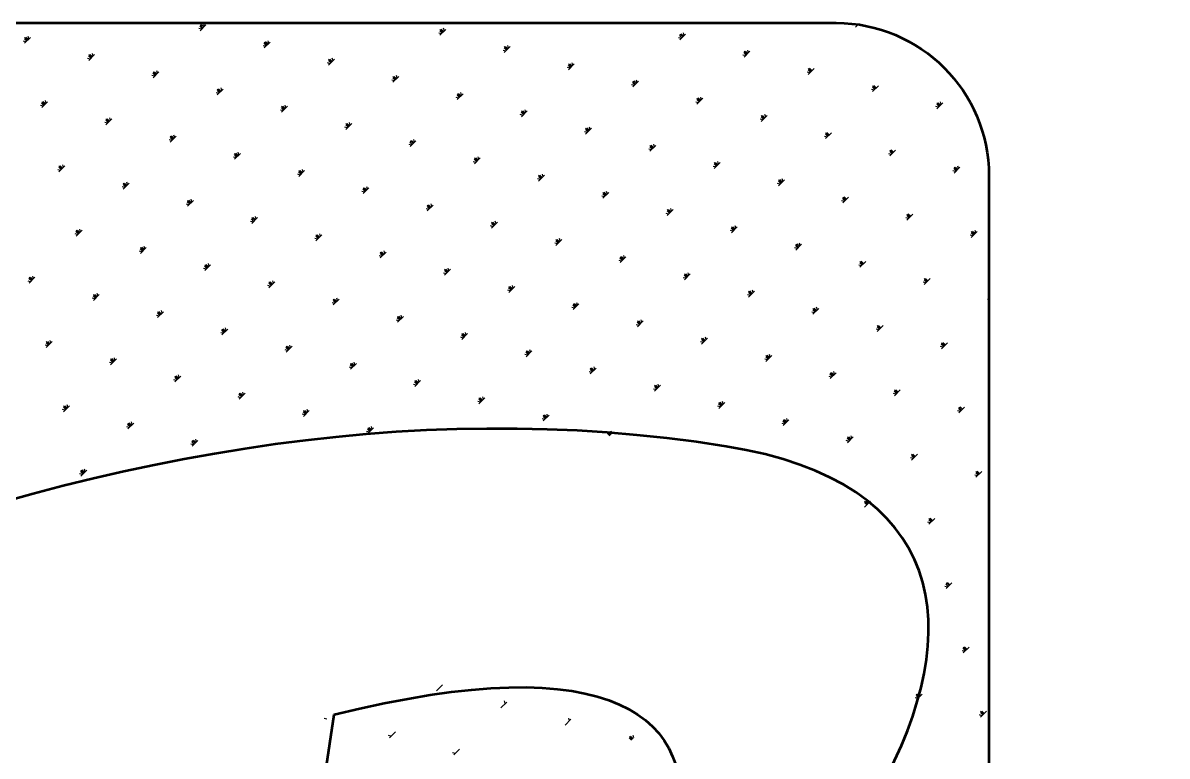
# Model space of a CAD drawing. Extents: x 54907 to 703237, y -798661 to -546661.
# Drawn here: x 483617 to 485242, y -675857 to -674815 of the extents above; entities that cross this region are included whole.
import ezdxf

# ---------------------------------------------------------------- set-up
doc = ezdxf.new("R2010")
doc.units = 0
doc.header["$LTSCALE"] = 1000
doc.header["$MEASUREMENT"] = 0
doc.layers.add('PUB_TITLE', color=4, linetype='Continuous')

msp = doc.modelspace()

# ---------------------------------------------------------------- linework, layer by layer
at = {"layer": 'PUB_TITLE', "color": 4}
for p, q in [((483870.5, -674824.5), (483866.9, -674823.5)), ((483871.6, -674823.4), (483868.3, -674820.1)), ((483872.6, -674822.4), (483868.5, -674818.2)), ((483868.5, -674826.6), (483876.8, -674818.2)), ((483873.7, -674821.3), (483870.3, -674818)), ((483874.7, -674820.3), (483873.7, -674816.6)), ((484212.3, -674830), (484208.9, -674826.6)), ((484213.3, -674828.9), (484209.1, -674824.8)), ((484209.1, -674833.1), (484217.5, -674824.8)), ((484214.3, -674827.9), (484211, -674824.6)), ((484215.4, -674826.9), (484214.4, -674823.2)), ((484799.2, -674821.8), (484803.2, -674817.7)), ((484802.3, -674818.6), (484801.1, -674817.4)), ((483621.2, -674842.4), (483617.5, -674841.4)), ((483622.2, -674841.3), (483618.9, -674838)), ((483623.3, -674840.3), (483619.1, -674836.1)), ((483619.1, -674844.5), (483627.4, -674836.1)), ((483624.3, -674839.2), (483621, -674835.9)), ((483625.3, -674838.2), (483624.4, -674834.6)), ((483962.9, -674847.9), (483959.5, -674844.5)), ((483963.9, -674846.8), (483959.7, -674842.7)), ((483959.7, -674851), (483968.1, -674842.7)), ((483965, -674845.8), (483961.6, -674842.5)), ((483966, -674844.8), (483965, -674841.1)), ((484211.2, -674831), (484207.6, -674830)), ((484551.9, -674837.6), (484548.2, -674836.6)), ((484552.9, -674836.5), (484549.6, -674833.2)), ((484554, -674835.5), (484549.8, -674831.3)), ((484549.8, -674839.7), (484558.1, -674831.3)), ((484555, -674834.4), (484551.7, -674831.1)), ((484556, -674833.4), (484555.1, -674829.8)), ((483714.5, -674864.7), (483710.4, -674860.6)), ((483710.4, -674868.9), (483718.7, -674860.6)), ((483715.6, -674863.7), (483712.2, -674860.4)), ((483716.6, -674862.7), (483715.6, -674859)), ((483961.8, -674848.9), (483958.2, -674848)), ((484302.5, -674855.5), (484298.8, -674854.5)), ((484303.5, -674854.4), (484300.2, -674851.1)), ((484304.6, -674853.4), (484300.4, -674849.2)), ((484300.4, -674857.6), (484308.8, -674849.2)), ((484305.6, -674852.4), (484302.3, -674849)), ((484306.7, -674851.3), (484305.7, -674847.7)), ((484643.2, -674862), (484639.5, -674861.1)), ((484644.2, -674861), (484640.9, -674857.7)), ((484645.2, -674860), (484641.1, -674855.8)), ((484641.1, -674864.1), (484649.4, -674855.8)), ((484646.3, -674858.9), (484642.9, -674855.6)), ((484647.3, -674857.9), (484646.3, -674854.2)), ((483712.4, -674866.8), (483708.8, -674865.9)), ((483713.5, -674865.8), (483710.1, -674862.5)), ((484053.1, -674873.4), (484049.5, -674872.4)), ((484054.2, -674872.3), (484050.8, -674869)), ((484055.2, -674871.3), (484051, -674867.1)), ((484051, -674875.5), (484059.4, -674867.1)), ((484056.2, -674870.3), (484052.9, -674866.9)), ((484057.3, -674869.2), (484056.3, -674865.6)), ((484394.8, -674878.9), (484391.5, -674875.6)), ((484395.9, -674877.9), (484391.7, -674873.7)), ((484391.7, -674882), (484400, -674873.7)), ((484396.9, -674876.8), (484393.6, -674873.5)), ((484397.9, -674875.8), (484397, -674872.1)), ((483803.7, -674891.3), (483800.1, -674890.3)), ((483804.8, -674890.3), (483801.4, -674886.9)), ((483805.8, -674889.2), (483801.6, -674885)), ((483801.6, -674893.4), (483810, -674885)), ((483806.9, -674888.2), (483803.5, -674884.8)), ((483807.9, -674887.1), (483806.9, -674883.5)), ((484145.4, -674896.8), (484142.1, -674893.5)), ((484146.5, -674895.8), (484142.3, -674891.6)), ((484142.3, -674899.9), (484150.7, -674891.6)), ((484147.5, -674894.7), (484144.2, -674891.4)), ((484148.6, -674893.7), (484147.6, -674890)), ((484393.8, -674879.9), (484390.1, -674879)), ((484734.4, -674886.5), (484730.8, -674885.5)), ((484735.5, -674885.5), (484732.1, -674882.1)), ((484736.5, -674884.4), (484732.3, -674880.2)), ((484732.3, -674888.6), (484740.7, -674880.2)), ((484737.6, -674883.4), (484734.2, -674880)), ((483897.1, -674913.7), (483892.9, -674909.5)), ((483892.9, -674917.8), (483901.3, -674909.5)), ((483898.1, -674912.6), (483894.8, -674909.3)), ((483899.2, -674911.6), (483898.2, -674907.9)), ((484144.4, -674897.8), (484140.7, -674896.9)), ((484485, -674904.4), (484481.4, -674903.4)), ((484486.1, -674903.4), (484482.8, -674900)), ((484487.1, -674902.3), (484483, -674898.1)), ((484483, -674906.5), (484491.3, -674898.1)), ((484488.2, -674901.3), (484484.8, -674897.9)), ((484489.2, -674900.2), (484488.2, -674896.6)), ((484825.7, -674911), (484822.1, -674910)), ((484826.8, -674909.9), (484823.4, -674906.6)), ((484827.8, -674908.9), (484823.6, -674904.7)), ((484823.6, -674913), (484832, -674904.7)), ((484828.8, -674907.8), (484825.5, -674904.5)), ((483649.8, -674929.5), (483648.8, -674925.8)), ((483895, -674915.8), (483891.4, -674914.8)), ((483896, -674914.7), (483892.7, -674911.4)), ((484235.7, -674922.3), (484232, -674921.3)), ((484236.7, -674921.3), (484233.4, -674917.9)), ((484237.8, -674920.2), (484233.6, -674916)), ((484233.6, -674924.4), (484241.9, -674916)), ((484238.8, -674919.2), (484235.5, -674915.8)), ((484239.8, -674918.1), (484238.9, -674914.5)), ((484577.4, -674927.8), (484574, -674924.5)), ((484578.4, -674926.8), (484574.2, -674922.6)), ((484574.2, -674930.9), (484582.6, -674922.6)), ((484579.5, -674925.7), (484576.1, -674922.4)), ((484580.5, -674924.7), (484579.5, -674921)), ((483645.6, -674933.7), (483642, -674932.7)), ((483646.7, -674932.6), (483643.3, -674929.3)), ((483647.7, -674931.6), (483643.5, -674927.4)), ((483643.5, -674935.7), (483651.9, -674927.4)), ((483648.8, -674930.5), (483645.4, -674927.2)), ((483986.3, -674940.2), (483982.6, -674939.2)), ((483987.3, -674939.2), (483984, -674935.8)), ((483988.4, -674938.1), (483984.2, -674933.9)), ((483984.2, -674942.3), (483992.6, -674933.9)), ((483989.4, -674937.1), (483986.1, -674933.7)), ((483990.5, -674936), (483989.5, -674932.4)), ((484328, -674945.7), (484324.7, -674942.4)), ((484329, -674944.7), (484324.9, -674940.5)), ((484324.9, -674948.9), (484333.2, -674940.5)), ((484330.1, -674943.6), (484326.7, -674940.3)), ((484331.1, -674942.6), (484330.1, -674938.9)), ((484576.3, -674928.9), (484572.7, -674927.9)), ((484917, -674935.4), (484913.3, -674934.4)), ((484918, -674934.4), (484914.7, -674931)), ((484919.1, -674933.3), (484914.9, -674929.2)), ((484914.9, -674937.5), (484923.3, -674929.2)), ((484920.1, -674932.3), (484916.8, -674928.9)), ((484921.2, -674931.2), (484920.2, -674927.6)), ((483736.9, -674958.1), (483733.3, -674957.1)), ((483737.9, -674957.1), (483734.6, -674953.7)), ((483739, -674956), (483734.8, -674951.9)), ((483734.8, -674960.2), (483743.2, -674951.9)), ((483740, -674955), (483736.7, -674951.6)), ((483741.1, -674953.9), (483740.1, -674950.3)), ((484079.7, -674962.6), (484075.5, -674958.4)), ((484075.5, -674966.8), (484083.8, -674958.4)), ((484080.7, -674961.5), (484077.4, -674958.2)), ((484081.7, -674960.5), (484080.8, -674956.8)), ((484326.9, -674946.8), (484323.3, -674945.8)), ((484667.6, -674953.3), (484664, -674952.3)), ((484668.7, -674952.3), (484665.3, -674948.9)), ((484669.7, -674951.2), (484665.5, -674947.1)), ((484665.5, -674955.4), (484673.9, -674947.1)), ((484670.7, -674950.2), (484667.4, -674946.8)), ((484671.8, -674949.1), (484670.8, -674945.5)), ((483832.4, -674978.4), (483831.4, -674974.7)), ((484077.6, -674964.7), (484073.9, -674963.7)), ((484078.6, -674963.6), (484075.3, -674960.3)), ((484418.2, -674971.2), (484414.6, -674970.2)), ((484419.3, -674970.2), (484415.9, -674966.8)), ((484420.3, -674969.1), (484416.1, -674965)), ((484416.1, -674973.3), (484424.5, -674965)), ((484421.4, -674968.1), (484418, -674964.8)), ((484422.4, -674967), (484421.4, -674963.4)), ((484759.9, -674976.7), (484756.6, -674973.4)), ((484761, -674975.7), (484756.8, -674971.5)), ((484756.8, -674979.9), (484765.2, -674971.5)), ((484762, -674974.6), (484758.7, -674971.3)), ((483828.2, -674982.6), (483824.5, -674981.6)), ((483829.2, -674981.5), (483825.9, -674978.2)), ((483830.3, -674980.5), (483826.1, -674976.3)), ((483826.1, -674984.7), (483834.4, -674976.3)), ((483831.3, -674979.4), (483828, -674976.1)), ((484168.8, -674989.1), (484165.2, -674988.2)), ((484169.9, -674988.1), (484166.5, -674984.7)), ((484170.9, -674987), (484166.8, -674982.9)), ((484166.8, -674991.2), (484175.1, -674982.9)), ((484172, -674986), (484168.6, -674982.7)), ((484173, -674985), (484172, -674981.3)), ((484510.6, -674994.6), (484507.2, -674991.3)), ((484511.6, -674993.6), (484507.4, -674989.4)), ((484507.4, -674997.8), (484515.8, -674989.4)), ((484512.6, -674992.6), (484509.3, -674989.2)), ((484513.7, -674991.5), (484512.7, -674987.9)), ((484758.9, -674977.8), (484755.2, -674976.8)), ((483919.5, -675007), (483915.8, -675006.1)), ((483920.5, -675006), (483917.2, -675002.6)), ((483921.6, -675004.9), (483917.4, -675000.8)), ((483917.4, -675009.1), (483925.7, -675000.8)), ((483922.6, -675003.9), (483919.3, -675000.6)), ((483923.6, -675002.9), (483922.7, -674999.2)), ((484262.2, -675011.5), (484258, -675007.3)), ((484258, -675015.7), (484266.4, -675007.3)), ((484263.3, -675010.5), (484259.9, -675007.1)), ((484264.3, -675009.4), (484263.3, -675005.8)), ((484509.5, -674995.7), (484505.9, -674994.7)), ((484850.2, -675002.2), (484846.5, -675001.3)), ((484851.2, -675001.2), (484847.9, -674997.9)), ((484852.3, -675000.1), (484848.1, -674996)), ((484848.1, -675004.3), (484856.4, -674996)), ((484853.3, -674999.1), (484850, -674995.8)), ((483670.1, -675024.9), (483666.4, -675024)), ((483671.1, -675023.9), (483667.8, -675020.6)), ((483672.2, -675022.9), (483668, -675018.7)), ((483668, -675027), (483676.3, -675018.7)), ((483673.2, -675021.8), (483669.9, -675018.5)), ((483674.3, -675020.8), (483673.3, -675017.1)), ((484014.9, -675027.3), (484013.9, -675023.7)), ((484260.1, -675013.6), (484256.5, -675012.6)), ((484261.2, -675012.5), (484257.8, -675009.2)), ((484600.8, -675020.1), (484597.1, -675019.2)), ((484601.8, -675019.1), (484598.5, -675015.8)), ((484602.9, -675018.1), (484598.7, -675013.9)), ((484598.7, -675022.2), (484607.1, -675013.9)), ((484603.9, -675017), (484600.6, -675013.7)), ((484605, -675016), (484604, -675012.3)), ((484942.5, -675025.7), (484939.2, -675022.3)), ((484943.5, -675024.6), (484939.4, -675020.4)), ((484939.4, -675028.8), (484947.7, -675020.4)), ((484944.6, -675023.6), (484941.2, -675020.2)), ((484945.6, -675022.5), (484944.6, -675018.9)), ((484010.7, -675031.5), (484007.1, -675030.5)), ((484011.8, -675030.4), (484008.4, -675027.1)), ((484012.8, -675029.4), (484008.7, -675025.2)), ((484008.7, -675033.6), (484017, -675025.2)), ((484013.9, -675028.4), (484010.5, -675025)), ((484351.4, -675038), (484347.8, -675037.1)), ((484352.4, -675037), (484349.1, -675033.7)), ((484353.5, -675036), (484349.3, -675031.8)), ((484349.3, -675040.1), (484357.7, -675031.8)), ((484354.5, -675034.9), (484351.2, -675031.6)), ((484355.6, -675033.9), (484354.6, -675030.2)), ((484693.1, -675043.6), (484689.8, -675040.2)), ((484694.2, -675042.5), (484690, -675038.3)), ((484690, -675046.7), (484698.3, -675038.3)), ((484695.2, -675041.5), (484691.9, -675038.1)), ((484696.2, -675040.4), (484695.3, -675036.8)), ((484941.4, -675026.7), (484937.8, -675025.7)), ((483761.4, -675049.4), (483757.7, -675048.4)), ((483762.4, -675048.4), (483759.1, -675045)), ((483763.5, -675047.3), (483759.3, -675043.1)), ((483759.3, -675051.5), (483767.6, -675043.1)), ((483764.5, -675046.3), (483761.2, -675042.9)), ((483765.5, -675045.2), (483764.6, -675041.6)), ((484102, -675056), (484098.4, -675055)), ((484103.1, -675054.9), (484099.7, -675051.6)), ((484104.1, -675053.9), (484099.9, -675049.7)), ((484099.9, -675058), (484108.3, -675049.7)), ((484105.2, -675052.8), (484101.8, -675049.5)), ((484106.2, -675051.8), (484105.2, -675048.1)), ((484444.8, -675060.4), (484440.6, -675056.2)), ((484440.6, -675064.6), (484449, -675056.2)), ((484445.8, -675059.4), (484442.5, -675056)), ((484446.9, -675058.3), (484445.9, -675054.7)), ((484692.1, -675044.6), (484688.4, -675043.6)), ((483853.7, -675072.8), (483850.3, -675069.5)), ((483854.7, -675071.8), (483850.6, -675067.6)), ((483850.6, -675075.9), (483858.9, -675067.6)), ((483855.8, -675070.7), (483852.4, -675067.4)), ((483856.8, -675069.7), (483855.8, -675066)), ((484197.5, -675076.2), (484196.5, -675072.6)), ((484442.7, -675062.5), (484439, -675061.5)), ((484443.7, -675061.5), (484440.4, -675058.1)), ((484783.3, -675069.1), (484779.7, -675068.1)), ((484784.4, -675068), (484781.1, -675064.7)), ((484785.4, -675067), (484781.3, -675062.8)), ((484781.3, -675071.1), (484789.6, -675062.8)), ((484786.5, -675065.9), (484783.1, -675062.6)), ((483852.6, -675073.9), (483849, -675072.9)), ((484193.3, -675080.4), (484189.7, -675079.4)), ((484194.3, -675079.4), (484191, -675076)), ((484195.4, -675078.3), (484191.2, -675074.1)), ((484191.2, -675082.5), (484199.6, -675074.1)), ((484196.4, -675077.3), (484193.1, -675073.9)), ((484534, -675087), (484530.3, -675086)), ((484535, -675085.9), (484531.7, -675082.6)), ((484536.1, -675084.9), (484531.9, -675080.7)), ((484531.9, -675089.1), (484540.2, -675080.7)), ((484537.1, -675083.8), (484533.8, -675080.5)), ((484538.1, -675082.8), (484537.2, -675079.1)), ((484876.7, -675091.4), (484872.5, -675087.3)), ((484872.5, -675095.6), (484880.9, -675087.3)), ((484877.8, -675090.4), (484874.4, -675087)), ((483943.9, -675098.3), (483940.3, -675097.3)), ((483945, -675097.3), (483941.6, -675093.9)), ((483946, -675096.2), (483941.8, -675092)), ((483941.8, -675100.4), (483950.2, -675092)), ((483947.1, -675095.2), (483943.7, -675091.8)), ((483948.1, -675094.1), (483947.1, -675090.5)), ((484284.6, -675104.9), (484280.9, -675103.9)), ((484285.6, -675103.8), (484282.3, -675100.5)), ((484286.7, -675102.8), (484282.5, -675098.6)), ((484282.5, -675107), (484290.8, -675098.6)), ((484287.7, -675101.7), (484284.4, -675098.4)), ((484288.8, -675100.7), (484287.8, -675097)), ((484627.3, -675109.3), (484623.2, -675105.2)), ((484623.2, -675113.5), (484631.5, -675105.2)), ((484628.4, -675108.3), (484625, -675104.9)), ((484629.4, -675107.2), (484628.4, -675103.6)), ((484874.6, -675093.5), (484871, -675092.5)), ((484875.7, -675092.5), (484872.3, -675089.1)), ((483694.5, -675116.2), (483690.9, -675115.2)), ((483695.6, -675115.2), (483692.2, -675111.8)), ((483696.6, -675114.1), (483692.5, -675110)), ((483692.5, -675118.3), (483700.8, -675110)), ((483697.7, -675113.1), (483694.3, -675109.7)), ((483698.7, -675112), (483697.7, -675108.4)), ((484036.2, -675121.7), (484032.9, -675118.4)), ((484037.3, -675120.7), (484033.1, -675116.5)), ((484033.1, -675124.9), (484041.5, -675116.5)), ((484038.3, -675119.6), (484035, -675116.3)), ((484039.4, -675118.6), (484038.4, -675114.9)), ((484380, -675125.1), (484379.1, -675121.5)), ((484625.2, -675111.4), (484621.6, -675110.4)), ((484626.3, -675110.4), (484622.9, -675107)), ((484965.9, -675118), (484962.3, -675117)), ((484967, -675116.9), (484963.6, -675113.6)), ((484968, -675115.9), (484963.8, -675111.7)), ((484963.8, -675120.1), (484972.2, -675111.7)), ((484969, -675114.8), (484965.7, -675111.5)), ((484970.1, -675113.8), (484969.1, -675110.1)), ((483786.9, -675139.6), (483783.5, -675136.3)), ((483787.9, -675138.6), (483783.7, -675134.4)), ((483783.7, -675142.8), (483792.1, -675134.4)), ((483789, -675137.5), (483785.6, -675134.2)), ((483790, -675136.5), (483789, -675132.8)), ((484035.2, -675122.8), (484031.6, -675121.8)), ((484375.9, -675129.3), (484372.2, -675128.3)), ((484376.9, -675128.3), (484373.6, -675124.9)), ((484378, -675127.2), (484373.8, -675123.1)), ((484373.8, -675131.4), (484382.1, -675123.1)), ((484379, -675126.2), (484375.7, -675122.9)), ((484716.5, -675135.9), (484712.9, -675134.9)), ((484717.6, -675134.8), (484714.2, -675131.5)), ((484718.6, -675133.8), (484714.4, -675129.6)), ((484714.4, -675138), (484722.8, -675129.6)), ((484719.7, -675132.7), (484716.3, -675129.4)), ((484720.7, -675131.7), (484719.7, -675128.1)), ((483785.8, -675140.7), (483782.2, -675139.7)), ((484126.5, -675147.2), (484122.8, -675146.3)), ((484127.5, -675146.2), (484124.2, -675142.8)), ((484128.6, -675145.1), (484124.4, -675141)), ((484124.4, -675149.3), (484132.7, -675141)), ((484129.6, -675144.1), (484126.3, -675140.8)), ((484130.7, -675143.1), (484129.7, -675139.4)), ((484467.1, -675153.8), (484463.5, -675152.8)), ((484468.2, -675152.7), (484464.8, -675149.4)), ((484469.2, -675151.7), (484465.1, -675147.5)), ((484465.1, -675155.9), (484473.4, -675147.5)), ((484470.3, -675150.7), (484466.9, -675147.3)), ((484471.3, -675149.6), (484470.3, -675146)), ((484810.9, -675157.2), (484807.6, -675153.9)), ((483877.1, -675165.1), (483873.4, -675164.2)), ((483878.1, -675164.1), (483874.8, -675160.8)), ((483879.2, -675163), (483875, -675158.9)), ((483875, -675167.2), (483883.4, -675158.9)), ((483880.2, -675162), (483876.9, -675158.7)), ((483881.3, -675161), (483880.3, -675157.3)), ((484218.8, -675170.6), (484215.5, -675167.3)), ((484219.9, -675169.6), (484215.7, -675165.4)), ((484215.7, -675173.8), (484224, -675165.4)), ((484220.9, -675168.6), (484217.6, -675165.2)), ((484221.9, -675167.5), (484221, -675163.9)), ((484807.8, -675160.3), (484804.2, -675159.4)), ((484808.8, -675159.3), (484805.5, -675156)), ((484809.9, -675158.2), (484805.7, -675154.1)), ((484805.7, -675162.4), (484814.1, -675154.1)), ((483627.7, -675183), (483624.1, -675182.1)), ((483628.8, -675182), (483625.4, -675178.7)), ((483629.8, -675181), (483625.6, -675176.8)), ((483625.6, -675185.1), (483634, -675176.8)), ((483630.9, -675179.9), (483627.5, -675176.6)), ((483631.9, -675178.9), (483630.9, -675175.2)), ((483969.4, -675188.5), (483966.1, -675185.2)), ((483970.5, -675187.5), (483966.3, -675183.3)), ((483966.3, -675191.7), (483974.6, -675183.3)), ((483971.5, -675186.5), (483968.2, -675183.1)), ((483972.6, -675185.4), (483971.6, -675181.8)), ((484217.8, -675171.7), (484214.1, -675170.7)), ((484558.4, -675178.2), (484554.8, -675177.3)), ((484559.5, -675177.2), (484556.1, -675173.9)), ((484560.5, -675176.2), (484556.3, -675172)), ((484556.3, -675180.3), (484564.7, -675172)), ((484561.6, -675175.1), (484558.2, -675171.8)), ((484562.6, -675174.1), (484561.6, -675170.4)), ((484899.1, -675184.8), (484895.4, -675183.8)), ((484900.1, -675183.8), (484896.8, -675180.4)), ((484901.2, -675182.7), (484897, -675178.5)), ((484897, -675186.9), (484905.4, -675178.5)), ((484902.2, -675181.7), (484898.9, -675178.3)), ((483721.1, -675205.4), (483716.9, -675201.2)), ((483716.9, -675209.6), (483725.3, -675201.2)), ((483722.1, -675204.4), (483718.8, -675201)), ((483723.2, -675203.3), (483722.2, -675199.7)), ((483968.4, -675189.6), (483964.7, -675188.6)), ((484309, -675196.1), (484305.4, -675195.2)), ((484310.1, -675195.1), (484306.7, -675191.8)), ((484311.1, -675194.1), (484307, -675189.9)), ((484307, -675198.2), (484315.3, -675189.9)), ((484312.2, -675193), (484308.8, -675189.7)), ((484313.2, -675192), (484312.2, -675188.3)), ((484649.7, -675202.7), (484646.1, -675201.7)), ((484650.7, -675201.7), (484647.4, -675198.3)), ((484651.8, -675200.6), (484647.6, -675196.4)), ((484647.6, -675204.8), (484656, -675196.4)), ((484652.8, -675199.6), (484649.5, -675196.2)), ((484653.9, -675198.5), (484652.9, -675194.9)), ((483719, -675207.5), (483715.3, -675206.5)), ((483720, -675206.5), (483716.7, -675203.1)), ((484059.7, -675214.1), (484056, -675213.1)), ((484060.7, -675213), (484057.4, -675209.7)), ((484061.7, -675212), (484057.6, -675207.8)), ((484057.6, -675216.1), (484065.9, -675207.8)), ((484062.8, -675210.9), (484059.5, -675207.6)), ((484063.8, -675209.9), (484062.9, -675206.2)), ((484401.4, -675219.6), (484398, -675216.2)), ((484402.4, -675218.5), (484398.2, -675214.3)), ((484398.2, -675222.7), (484406.6, -675214.3)), ((484403.5, -675217.5), (484400.1, -675214.1)), ((484404.5, -675216.4), (484403.5, -675212.8)), ((484988.8, -675208.8), (484986.7, -675208.3)), ((484988.8, -675205.6), (484988.1, -675204.9)), ((484988.8, -675203.6), (484988.3, -675203)), ((484988.3, -675211.3), (484988.8, -675210.8)), ((483810.3, -675232), (483806.6, -675231)), ((483811.3, -675230.9), (483808, -675227.6)), ((483812.4, -675229.9), (483808.2, -675225.7)), ((483808.2, -675234), (483816.5, -675225.7)), ((483813.4, -675228.8), (483810.1, -675225.5)), ((483814.5, -675227.8), (483813.5, -675224.1)), ((484152, -675237.5), (484148.6, -675234.1)), ((484153, -675236.4), (484148.9, -675232.2)), ((484148.9, -675240.6), (484157.2, -675232.2)), ((484154.1, -675235.4), (484150.7, -675232)), ((484155.1, -675234.3), (484154.1, -675230.7)), ((484400.3, -675220.6), (484396.7, -675219.6)), ((484741, -675227.2), (484737.3, -675226.2)), ((484742, -675226.1), (484738.7, -675222.8)), ((484743.1, -675225.1), (484738.9, -675220.9)), ((484738.9, -675229.2), (484747.2, -675220.9)), ((484744.1, -675224), (484740.8, -675220.7)), ((484745.2, -675223), (484744.2, -675219.3)), ((483903.6, -675254.3), (483899.5, -675250.2)), ((483899.5, -675258.5), (483907.8, -675250.2)), ((483904.7, -675253.3), (483901.4, -675249.9)), ((483905.7, -675252.2), (483904.8, -675248.6)), ((484150.9, -675238.5), (484147.3, -675237.5)), ((484491.6, -675245.1), (484488, -675244.1)), ((484492.6, -675244), (484489.3, -675240.7)), ((484493.7, -675243), (484489.5, -675238.8)), ((484489.5, -675247.2), (484497.9, -675238.8)), ((484494.7, -675241.9), (484491.4, -675238.6)), ((484495.8, -675240.9), (484494.8, -675237.2)), ((484832.3, -675251.6), (484828.6, -675250.6)), ((484833.3, -675250.6), (484830, -675247.2)), ((484834.4, -675249.5), (484830.2, -675245.4)), ((484830.2, -675253.7), (484838.5, -675245.4)), ((484835.4, -675248.5), (484832.1, -675245.1)), ((483656.4, -675270.1), (483655.4, -675266.5)), ((483901.6, -675256.4), (483897.9, -675255.4)), ((483902.6, -675255.4), (483899.3, -675252)), ((484242.2, -675263), (484238.6, -675262)), ((484243.3, -675261.9), (484239.9, -675258.6)), ((484244.3, -675260.9), (484240.1, -675256.7)), ((484240.1, -675265.1), (484248.5, -675256.7)), ((484245.4, -675259.8), (484242, -675256.5)), ((484246.4, -675258.8), (484245.4, -675255.1)), ((484583.9, -675268.5), (484580.6, -675265.1)), ((484585, -675267.4), (484580.8, -675263.3)), ((484580.8, -675271.6), (484589.1, -675263.3)), ((484586, -675266.4), (484582.7, -675263)), ((484587.1, -675265.3), (484586.1, -675261.7)), ((483652.2, -675274.3), (483648.5, -675273.3)), ((483653.2, -675273.3), (483649.9, -675269.9)), ((483654.3, -675272.2), (483650.1, -675268.1)), ((483650.1, -675276.4), (483658.4, -675268.1)), ((483655.3, -675271.2), (483652, -675267.8)), ((483992.8, -675280.9), (483989.2, -675279.9)), ((483993.9, -675279.8), (483990.5, -675276.5)), ((483994.9, -675278.8), (483990.8, -675274.6)), ((483990.8, -675283), (483999.1, -675274.6)), ((483996, -675277.7), (483992.6, -675274.4)), ((483997, -675276.7), (483996, -675273)), ((484334.5, -675286.4), (484331.2, -675283)), ((484335.6, -675285.3), (484331.4, -675281.2)), ((484331.4, -675289.5), (484339.8, -675281.2)), ((484336.6, -675284.3), (484333.3, -675281)), ((484337.7, -675283.3), (484336.7, -675279.6)), ((484582.9, -675269.5), (484579.2, -675268.5)), ((484923.5, -675276.1), (484919.9, -675275.1)), ((484924.6, -675275), (484921.2, -675271.7)), ((484925.6, -675274), (484921.5, -675269.8)), ((484921.5, -675278.2), (484929.8, -675269.8)), ((484926.7, -675272.9), (484923.3, -675269.6)), ((483743.5, -675298.8), (483739.8, -675297.8)), ((483744.5, -675297.7), (483741.2, -675294.4)), ((483745.5, -675296.7), (483741.4, -675292.5)), ((483741.4, -675300.9), (483749.7, -675292.5)), ((483746.6, -675295.6), (483743.2, -675292.3)), ((483747.6, -675294.6), (483746.7, -675291)), ((484086.2, -675303.2), (484082, -675299.1)), ((484082, -675307.4), (484090.4, -675299.1)), ((484087.3, -675302.2), (484083.9, -675298.9)), ((484088.3, -675301.2), (484087.3, -675297.5)), ((484333.5, -675287.4), (484329.8, -675286.4)), ((484674.2, -675294), (484670.5, -675293)), ((484675.2, -675292.9), (484671.9, -675289.6)), ((484676.3, -675291.9), (484672.1, -675287.7)), ((484672.1, -675296.1), (484680.4, -675287.7)), ((484677.3, -675290.8), (484674, -675287.5)), ((484678.3, -675289.8), (484677.4, -675286.2)), ((483838.9, -675319.1), (483837.9, -675315.4)), ((484084.1, -675305.3), (484080.5, -675304.4)), ((484085.2, -675304.3), (484081.8, -675300.9)), ((484424.8, -675311.9), (484421.1, -675310.9)), ((484425.8, -675310.8), (484422.5, -675307.5)), ((484426.9, -675309.8), (484422.7, -675305.6)), ((484422.7, -675314), (484431, -675305.6)), ((484427.9, -675308.8), (484424.6, -675305.4)), ((484429, -675307.7), (484428, -675304.1)), ((484766.5, -675317.4), (484763.1, -675314.1)), ((484767.5, -675316.4), (484763.4, -675312.2)), ((484763.4, -675320.5), (484771.7, -675312.2)), ((484768.6, -675315.3), (484765.2, -675312)), ((484769.6, -675314.3), (484768.6, -675310.6)), ((483834.7, -675323.2), (483831.1, -675322.3)), ((483835.8, -675322.2), (483832.4, -675318.9)), ((483836.8, -675321.1), (483832.6, -675317)), ((483832.6, -675325.3), (483841, -675317)), ((483837.9, -675320.1), (483834.5, -675316.8)), ((484175.4, -675329.8), (484171.7, -675328.8)), ((484176.4, -675328.7), (484173.1, -675325.4)), ((484177.5, -675327.7), (484173.3, -675323.5)), ((484173.3, -675331.9), (484181.7, -675323.5)), ((484178.5, -675326.7), (484175.2, -675323.3)), ((484179.6, -675325.6), (484178.6, -675322)), ((484517.1, -675335.3), (484513.8, -675332)), ((484518.1, -675334.3), (484514, -675330.1)), ((484514, -675338.4), (484522.3, -675330.1)), ((484519.2, -675333.2), (484515.9, -675329.9)), ((484520.2, -675332.2), (484519.3, -675328.5)), ((484765.4, -675318.4), (484761.8, -675317.5)), ((483926, -675347.7), (483922.4, -675346.7)), ((483927.1, -675346.7), (483923.7, -675343.3)), ((483928.1, -675345.6), (483923.9, -675341.4)), ((483923.9, -675349.8), (483932.3, -675341.4)), ((483929.1, -675344.6), (483925.8, -675341.2)), ((483930.2, -675343.5), (483929.2, -675339.9)), ((484268.8, -675352.2), (484264.6, -675348)), ((484264.6, -675356.3), (484272.9, -675348)), ((484269.8, -675351.1), (484266.5, -675347.8)), ((484270.9, -675350.1), (484269.9, -675346.4)), ((484516.1, -675336.3), (484512.4, -675335.4)), ((484856.7, -675342.9), (484853.1, -675341.9)), ((484857.8, -675341.9), (484854.4, -675338.5)), ((484858.8, -675340.8), (484854.6, -675336.6)), ((484854.6, -675345), (484863, -675336.6)), ((484859.9, -675339.8), (484856.5, -675336.4)), ((483676.6, -675365.6), (483673, -675364.6)), ((483677.7, -675364.6), (483674.3, -675361.2)), ((483678.7, -675363.5), (483674.5, -675359.3)), ((483674.5, -675367.7), (483682.9, -675359.3)), ((483679.8, -675362.5), (483676.4, -675359.1)), ((483680.8, -675361.4), (483679.8, -675357.8)), ((484021.5, -675368), (484020.5, -675364.3)), ((484266.7, -675354.2), (484263, -675353.3)), ((484267.7, -675353.2), (484264.4, -675349.9)), ((484607.3, -675360.8), (484603.7, -675359.8)), ((484608.4, -675359.8), (484605, -675356.4)), ((484609.4, -675358.7), (484605.3, -675354.5)), ((484605.3, -675362.9), (484613.6, -675354.5)), ((484610.5, -675357.7), (484607.1, -675354.3)), ((484611.5, -675356.6), (484610.5, -675353)), ((484949, -675366.3), (484945.7, -675363)), ((484950.1, -675365.3), (484945.9, -675361.1)), ((484945.9, -675369.4), (484954.3, -675361.1)), ((484951.1, -675364.2), (484947.8, -675360.9)), ((484017.3, -675372.2), (484013.6, -675371.2)), ((484018.3, -675371.1), (484015, -675367.8)), ((484019.4, -675370.1), (484015.2, -675365.9)), ((484015.2, -675374.2), (484023.6, -675365.9)), ((484020.4, -675369), (484017.1, -675365.7)), ((484358, -675378.7), (484354.3, -675377.7)), ((484359, -675377.7), (484355.7, -675374.3)), ((484360, -675376.6), (484355.9, -675372.4)), ((484355.9, -675380.8), (484364.2, -675372.4)), ((484361.1, -675375.6), (484357.8, -675372.2)), ((484362.1, -675374.5), (484361.2, -675370.9)), ((484699.7, -675384.2), (484696.3, -675380.9)), ((484700.7, -675383.2), (484696.5, -675379)), ((484696.5, -675387.3), (484704.9, -675379)), ((484701.8, -675382.1), (484698.4, -675378.8)), ((484702.8, -675381.1), (484701.8, -675377.4)), ((484948, -675367.4), (484944.4, -675366.4)), ((483767.9, -675390.1), (483764.3, -675389.1)), ((483769, -675389), (483765.6, -675385.7)), ((483770, -675388), (483765.8, -675383.8)), ((483765.8, -675392.1), (483774.2, -675383.8)), ((483771, -675386.9), (483767.7, -675383.6)), ((483772.1, -675385.9), (483771.1, -675382.2)), ((484108.6, -675396.6), (484104.9, -675395.6)), ((484109.6, -675395.6), (484106.3, -675392.2)), ((484110.7, -675394.5), (484106.5, -675390.3)), ((484106.5, -675398.7), (484114.8, -675390.3)), ((484111.7, -675393.5), (484108.4, -675390.1)), ((484112.8, -675392.4), (484111.8, -675388.8)), ((484451.3, -675401.1), (484447.2, -675396.9)), ((484452.4, -675400), (484449, -675396.7)), ((484453.1, -675397.7), (484452.4, -675395.3)), ((484454.6, -675397.8), (484455.5, -675396.9)), ((484698.6, -675385.3), (484695, -675384.3)), ((483859.2, -675414.5), (483855.5, -675413.5)), ((483860.2, -675413.5), (483856.9, -675410.1)), ((483861.3, -675412.4), (483857.1, -675408.3)), ((483857.1, -675416.6), (483865.5, -675408.3)), ((483862.3, -675411.4), (483859, -675408)), ((483863.4, -675410.3), (483862.4, -675406.7)), ((484450.3, -675402.1), (484446.9, -675398.8)), ((484789.9, -675409.7), (484786.2, -675408.7)), ((484790.9, -675408.7), (484787.6, -675405.3)), ((484792, -675407.6), (484787.8, -675403.5)), ((484787.8, -675411.8), (484796.2, -675403.5)), ((484793, -675406.6), (484789.7, -675403.2)), ((484794.1, -675405.5), (484793.1, -675401.9)), ((484882.2, -675433.1), (484878.9, -675429.8)), ((484883.3, -675432.1), (484879.1, -675427.9)), ((484879.1, -675436.3), (484887.4, -675427.9)), ((484884.3, -675431), (484881, -675427.7)), ((484881.2, -675434.2), (484877.5, -675433.2)), ((483701.1, -675456.9), (483697.4, -675455.9)), ((483702.1, -675455.8), (483698.8, -675452.5)), ((483703.2, -675454.8), (483699, -675450.6)), ((483699, -675459), (483707.4, -675450.6)), ((483704.2, -675453.7), (483700.9, -675450.4)), ((483705.3, -675452.7), (483704.3, -675449.1)), ((484972.5, -675458.6), (484968.8, -675457.7)), ((484973.5, -675457.6), (484970.2, -675454.3)), ((484974.5, -675456.5), (484970.4, -675452.4)), ((484970.4, -675460.7), (484978.7, -675452.4)), ((484975.6, -675455.5), (484972.3, -675452.2)), ((484816.4, -675498.9), (484812.3, -675494.7)), ((484812.3, -675503.1), (484820.6, -675494.7)), ((484817.5, -675497.9), (484814.2, -675494.5)), ((484818.5, -675496.8), (484817.6, -675493.2)), ((484815.4, -675500), (484812.1, -675496.6)), ((484905.6, -675525.5), (484902, -675524.5)), ((484906.7, -675524.4), (484903.3, -675521.1)), ((484907.7, -675523.4), (484903.6, -675519.2)), ((484903.6, -675527.5), (484911.9, -675519.2)), ((484908.8, -675522.3), (484905.4, -675519)), ((484930.1, -675616.7), (484926.4, -675615.8)), ((484931.1, -675615.7), (484927.8, -675612.4)), ((484932.2, -675614.6), (484928, -675610.5)), ((484928, -675618.8), (484936.4, -675610.5)), ((484933.2, -675613.6), (484929.9, -675610.3)), ((484955.6, -675707), (484952.3, -675703.6)), ((484956.6, -675705.9), (484952.5, -675701.8)), ((484952.5, -675710.1), (484960.8, -675701.8)), ((484957.7, -675704.9), (484954.3, -675701.5)), ((484954.6, -675708), (484950.9, -675707)), ((484204.3, -675763.8), (484212.7, -675755.5)), ((484888.8, -675773.8), (484885.4, -675770.5)), ((484889.8, -675772.8), (484885.6, -675768.6)), ((484890.9, -675771.7), (484887.5, -675768.4)), ((484888.7, -675773.9), (484894, -675768.6)), ((484891.9, -675770.7), (484890.9, -675767)), ((484295.6, -675788.3), (484304, -675779.9)), ((484301.9, -675782), (484300.9, -675778.4)), ((484887.7, -675774.8), (484884.1, -675773.9)), ((484048.3, -675804.1), (484044.7, -675803.1)), ((484393.1, -675806.5), (484392.2, -675802.8)), ((484979, -675799.3), (484975.4, -675798.3)), ((484980.1, -675798.3), (484976.7, -675794.9)), ((484981.1, -675797.2), (484976.9, -675793)), ((484976.9, -675801.4), (484985.3, -675793)), ((484982.1, -675796.2), (484978.8, -675792.8)), ((484386.9, -675812.7), (484395.2, -675804.4)), ((484139.6, -675828.6), (484135.9, -675827.6)), ((484137.5, -675830.6), (484145.9, -675822.3)), ((484481.3, -675834.1), (484478, -675830.7)), ((484482.3, -675833), (484478.2, -675828.8)), ((484483.4, -675832), (484480, -675828.6)), ((484484.4, -675830.9), (484483.4, -675827.3)), ((484230.9, -675853), (484227.2, -675852)), ((484228.8, -675855.1), (484237.1, -675846.7))]:
    msp.add_line(p, q, dxfattribs=at)
at = {"layer": 'PUB_TITLE', "color": 4, "lineweight": 53}
for points, knots in [([(482207.3, -676215.1), (482207.3, -675625.2), (482207.3, -675032.2), (482207.3, -675032.2), (482207.3, -674913), (482304.8, -674815.5), (482424.1, -674815.5), (482424.1, -674815.5), (484772.1, -674815.5), (484772.1, -674815.5), (484891.3, -674815.5), (484988.8, -674913), (484988.8, -675032.2), (484988.8, -675032.2), (484988.8, -675510.9), (484988.8, -676036)], [6.497483, 6.497483, 6.497483, 6.497483, 7, 7, 7, 8, 8, 8, 9, 9, 9, 10, 10, 10, 10.451509, 10.451509, 10.451509, 10.451509]), ([(484615.7, -675416.9), (485242, -675517.5), (484743.2, -676249.2), (484091.6, -676528.3), (484551.4, -676206.1), (484853.4, -675600), (484058.8, -675797.8), (484058.8, -675797.8), (483939.3, -676598.8), (483939.3, -676598.8), (483617.2, -676749.2), (483386, -676786.8), (483236.6, -676768), (483236.6, -676768), (483346.2, -675915.3), (483346.2, -675915.3), (482803.2, -675917.8), (482098.5, -676337.3), (482007.7, -676373.2), (482738.1, -675766.8), (483717.9, -675272.7), (484615.7, -675416.9)], [0, 0, 0, 0, 1, 1, 1, 2, 2, 2, 3, 3, 3, 4, 4, 4, 5, 5, 5, 6, 6, 6, 7, 7, 7, 7])]:
    msp.add_open_spline(points, degree=3, knots=knots, dxfattribs=at)

doc.saveas('drawing.dxf')
